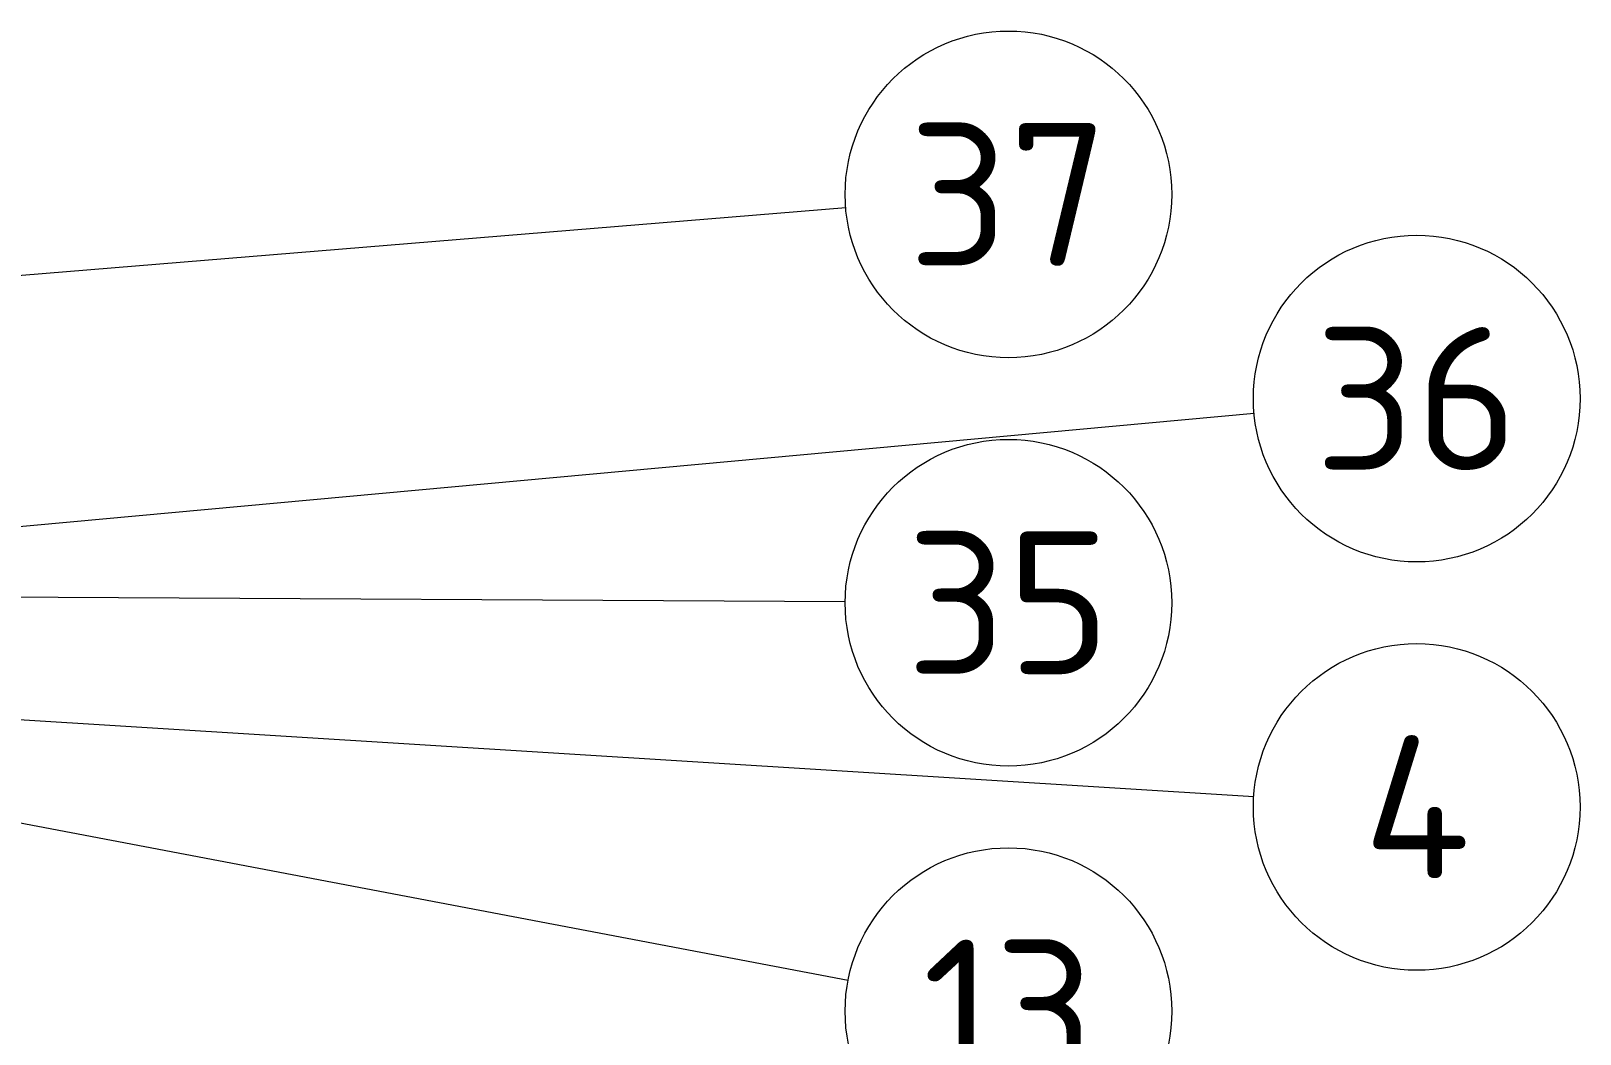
# Model space of a CAD drawing. Header units: millimetres. Extents: x 0 to 2382, y 0 to 420.
# Drawn here: x 181.25 to 219.19, y 292.65 to 317.21 of the extents above; entities that cross this region are included whole.
import ezdxf
from ezdxf.enums import TextEntityAlignment as Align

# ---------------------------------------------------------------- set-up
doc = ezdxf.new("R2010")
doc.units = ezdxf.units.MM
doc.layers.add('06-TEXTO', color=7, linetype='CONTINUOUS', lineweight=25)
doc.layers.add('08-FINA', color=5, linetype='CONTINUOUS', lineweight=18)
doc.styles.add('ISO3098', font='isocpeur.ttf')

msp = doc.modelspace()

# ---------------------------------------------------------------- linework, layer by layer
at = {"layer": '08-FINA'}
for p, q in [((201.204, 312.881), (165.081, 309.906)), ((211.208, 307.844), (164.98, 303.605)), ((201.191, 303.231), (161.791, 303.446)), ((211.199, 298.458), (161.791, 301.535)), ((201.261, 293.956), (161.791, 301.459))]:
    msp.add_line(p, q, dxfattribs=at)
for centre in [(205.191, 313.209), (215.191, 308.209), (205.191, 303.209), (215.191, 298.209), (205.191, 293.209)]:
    msp.add_circle(centre, 4, dxfattribs=at)

# ---------------------------------------------------------------- texts
at = {"layer": '06-TEXTO', "style": 'ISO3098'}
for s, p in [('37', (205.191, 313.209)), ('36', (215.191, 308.209)), ('35', (205.191, 303.209)), ('4', (215.191, 298.209)), ('13', (205.191, 293.209))]:
    msp.add_text(s, height=3.5, dxfattribs=at).set_placement(p, align=Align.MIDDLE_CENTER)

doc.saveas('drawing.dxf')
